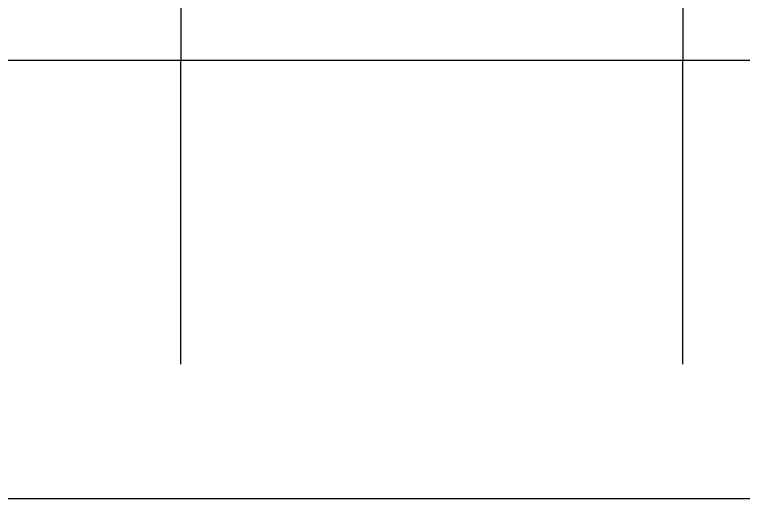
# Model space of a CAD drawing. Header units: inches. Extents: x -21257 to 11444, y 0 to 8704.
# Drawn here: x 3729 to 4601, y 0 to 578 of the extents above; entities that cross this region are included whole.
import ezdxf

# ---------------------------------------------------------------- set-up
doc = ezdxf.new("R2010")
doc.units = ezdxf.units.IN
doc.header["$MEASUREMENT"] = 0
doc.linetypes.add('CENTER2', pattern=[1.125, 0.75, -0.125, 0.125, -0.125])
for name, color, linetype in [('Bldg_Cline', 8, 'CENTER2'), ('Bldg_Colnum', 8, 'Continuous'), ('ECT_PAGE_FRAM', 7, 'Continuous')]:
    doc.layers.add(name, color=color, linetype=linetype)

# ---------------------------------------------------------------- blocks, each defined once
blk = doc.blocks.new('Promise-US15-100330-00-10-003 Bldg Colums')
at = {"layer": 'Bldg_Cline'}
for p, q in [((3000, 7192), (3000, 8)), ((3600, 7192), (3600, 8)), ((6000, 8), (72, 8))]:
    blk.add_line(p, q, dxfattribs=at)
at = {"layer": 'Bldg_Colnum'}
for p, q in [((3000, -354.99), (3000, 8)), ((3600, -354.99), (3600, 8))]:
    blk.add_line(p, q, dxfattribs=at)

msp = doc.modelspace()

# ---------------------------------------------------------------- linework, layer by layer
at = {"layer": 'ECT_PAGE_FRAM'}
msp.add_lwpolyline([(0, 0), (11264, 0), (11264, 8704), (0, 8704)], close=True, dxfattribs=at)

# ---------------------------------------------------------------- block references
msp.add_blockref('Promise-US15-100330-00-10-003 Bldg Colums', (928.05, 515.51))

doc.saveas('drawing.dxf')
